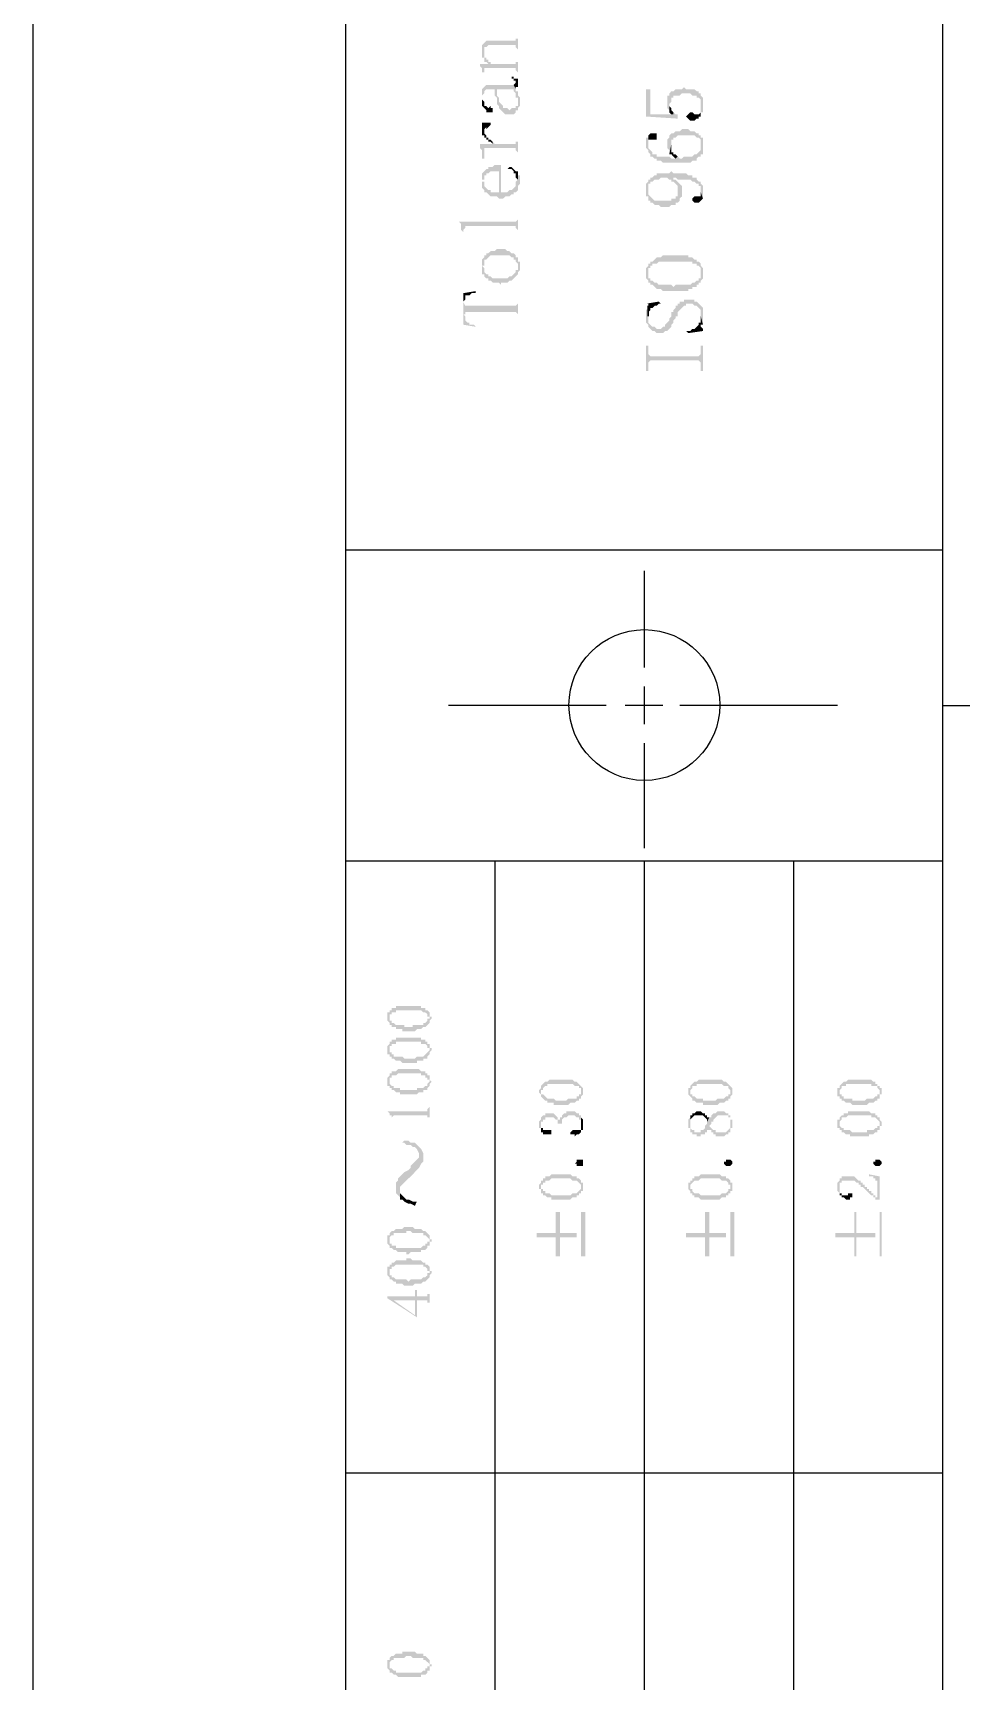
# Model space of a CAD drawing. Header units: millimetres. Extents: x 7018 to 13530, y 4187 to 5692.
# Drawn here: x 8411.44 to 8431.36, y 5052.88 to 5088.25 of the extents above; entities that cross this region are included whole.
import ezdxf

# ---------------------------------------------------------------- set-up
doc = ezdxf.new("R2010")
doc.units = ezdxf.units.MM

msp = doc.modelspace()

# ---------------------------------------------------------------- hatches: boundary and pattern name
at = {"transparency": 33554559}
for points in [[(8421.124, 5088.037), (8421.124, 5087.856), (8421.124, 5087.946), (8421.169, 5087.946), (8421.214, 5087.991), (8421.801, 5087.991), (8421.801, 5087.946), (8421.846, 5087.901), (8421.846, 5088.172), (8421.846, 5088.127), (8421.801, 5088.127), (8421.801, 5088.082), (8421.169, 5088.082), (8421.124, 5088.037)], [(8421.079, 5087.856), (8421.079, 5087.766), (8421.079, 5087.721), (8421.124, 5087.721), (8421.124, 5087.63), (8421.169, 5087.63), (8421.214, 5087.585), (8421.214, 5087.676), (8421.169, 5087.676), (8421.169, 5087.721), (8421.124, 5087.721), (8421.124, 5088.037), (8421.079, 5087.991), (8421.079, 5087.946), (8421.079, 5087.901)], [(8421.034, 5087.585), (8421.034, 5087.54), (8421.079, 5087.495), (8421.079, 5087.405), (8421.124, 5087.405), (8421.124, 5087.495), (8421.801, 5087.495), (8421.801, 5087.45), (8421.846, 5087.405), (8421.846, 5087.676), (8421.846, 5087.63), (8421.801, 5087.63), (8421.801, 5087.585), (8421.26, 5087.585), (8421.26, 5087.63), (8421.214, 5087.63), (8421.214, 5087.585)], [(8421.079, 5086.863), (8421.079, 5086.818), (8421.079, 5086.683), (8421.079, 5086.908), (8421.124, 5086.953), (8421.124, 5086.999), (8421.124, 5086.999), (8421.169, 5087.044), (8421.35, 5087.044), (8421.35, 5086.908), (8421.395, 5086.863), (8421.395, 5086.818), (8421.395, 5087.044), (8421.756, 5087.044), (8421.756, 5086.999), (8421.801, 5086.953), (8421.801, 5086.863), (8421.846, 5086.863), (8421.846, 5086.773), (8421.846, 5086.999), (8421.801, 5086.999), (8421.801, 5087.044), (8421.756, 5087.134), (8421.169, 5087.134), (8421.124, 5087.089), (8421.124, 5087.089), (8421.079, 5087.044), (8421.079, 5086.999), (8421.079, 5086.908)], [(8421.711, 5087.314), (8421.711, 5087.269), (8421.756, 5087.269), (8421.756, 5087.224), (8421.801, 5087.224), (8421.801, 5087.089), (8421.846, 5087.089), (8421.846, 5087.224), (8421.846, 5087.269), (8421.756, 5087.269), (8421.756, 5087.314)], [(8421.756, 5087.134), (8421.801, 5087.044), (8421.801, 5087.179), (8421.801, 5087.179)], [(8421.079, 5086.683), (8421.124, 5086.637), (8421.124, 5086.637), (8421.169, 5086.592), (8421.169, 5086.547), (8421.305, 5086.547), (8421.305, 5086.637), (8421.26, 5086.637), (8421.26, 5086.683), (8421.214, 5086.637), (8421.214, 5086.637), (8421.169, 5086.683), (8421.124, 5086.683), (8421.124, 5086.728), (8421.124, 5086.773), (8421.079, 5086.818), (8421.079, 5086.863)], [(8421.395, 5086.818), (8421.395, 5086.728), (8421.44, 5086.683), (8421.44, 5086.637), (8421.44, 5086.637), (8421.485, 5086.592), (8421.485, 5086.592), (8421.53, 5086.547), (8421.53, 5086.547), (8421.576, 5086.502), (8421.756, 5086.502), (8421.801, 5086.547), (8421.801, 5086.592), (8421.846, 5086.592), (8421.846, 5086.637), (8421.846, 5086.637), (8421.891, 5086.683), (8421.891, 5086.773), (8421.891, 5086.863), (8421.846, 5086.908), (8421.846, 5086.953), (8421.846, 5086.683), (8421.801, 5086.683), (8421.801, 5086.637), (8421.711, 5086.637), (8421.666, 5086.592), (8421.621, 5086.637), (8421.53, 5086.637), (8421.53, 5086.683), (8421.485, 5086.728), (8421.485, 5086.728), (8421.44, 5086.773), (8421.44, 5086.818), (8421.44, 5086.863), (8421.395, 5086.908), (8421.395, 5087.044)], [(8424.599, 5087.044), (8424.599, 5086.457), (8425.276, 5086.412), (8425.276, 5086.502), (8425.231, 5086.502), (8425.186, 5086.547), (8425.186, 5086.502), (8424.69, 5086.502), (8424.69, 5087.044)], [(8425.051, 5086.773), (8425.051, 5086.637), (8425.051, 5086.637), (8425.096, 5086.592), (8425.096, 5086.547), (8425.096, 5086.728), (8425.096, 5086.728), (8425.141, 5086.773), (8425.141, 5086.863), (8425.186, 5086.863), (8425.186, 5086.908), (8425.321, 5086.908), (8425.367, 5086.953), (8425.547, 5086.953), (8425.592, 5086.908), (8425.683, 5086.908), (8425.683, 5086.863), (8425.728, 5086.863), (8425.773, 5086.818), (8425.773, 5086.547), (8425.818, 5086.547), (8425.818, 5086.683), (8425.818, 5086.863), (8425.818, 5086.863), (8425.773, 5086.908), (8425.773, 5086.953), (8425.728, 5086.953), (8425.728, 5086.999), (8425.683, 5086.999), (8425.637, 5087.044), (8425.457, 5087.044), (8425.412, 5087.089), (8425.412, 5087.089), (8425.367, 5087.044), (8425.231, 5087.044), (8425.186, 5086.999), (8425.141, 5086.999), (8425.096, 5086.953), (8425.096, 5086.908), (8425.051, 5086.908), (8425.051, 5086.818), (8425.051, 5086.818)], [(8425.096, 5086.547), (8425.096, 5086.547), (8425.141, 5086.502), (8425.186, 5086.502), (8425.186, 5086.547), (8425.186, 5086.547), (8425.141, 5086.592), (8425.141, 5086.637), (8425.141, 5086.637), (8425.096, 5086.683), (8425.096, 5086.728)], [(8425.457, 5086.457), (8425.457, 5086.457), (8425.502, 5086.412), (8425.502, 5086.412), (8425.547, 5086.367), (8425.637, 5086.367), (8425.683, 5086.412), (8425.728, 5086.412), (8425.728, 5086.457), (8425.773, 5086.457), (8425.773, 5086.683), (8425.773, 5086.547), (8425.773, 5086.547), (8425.728, 5086.502), (8425.637, 5086.502), (8425.592, 5086.547), (8425.547, 5086.547), (8425.502, 5086.502), (8425.502, 5086.502)], [(8421.034, 5085.87), (8421.034, 5085.78), (8421.079, 5085.735), (8421.079, 5085.645), (8421.079, 5085.554), (8421.124, 5085.554), (8421.124, 5085.78), (8421.801, 5085.78), (8421.801, 5085.735), (8421.846, 5085.69), (8421.846, 5085.554), (8421.846, 5086.096), (8421.846, 5085.915), (8421.801, 5085.915), (8421.801, 5085.87), (8421.35, 5085.87), (8421.305, 5085.915), (8421.305, 5085.87)], [(8421.079, 5086.186), (8421.079, 5086.051), (8421.124, 5086.051), (8421.124, 5086.186), (8421.124, 5086.186), (8421.169, 5086.231), (8421.169, 5086.186), (8421.214, 5086.231), (8421.214, 5086.231), (8421.26, 5086.276), (8421.26, 5086.322), (8421.079, 5086.322), (8421.079, 5086.231)], [(8421.124, 5086.051), (8421.124, 5086.006), (8421.169, 5086.006), (8421.169, 5085.96), (8421.214, 5085.96), (8421.214, 5085.915), (8421.26, 5085.915), (8421.305, 5085.87), (8421.305, 5085.915), (8421.305, 5085.915), (8421.26, 5085.96), (8421.214, 5085.96), (8421.214, 5086.006), (8421.169, 5086.006), (8421.169, 5086.051), (8421.169, 5086.051), (8421.124, 5086.096), (8421.124, 5086.141), (8421.124, 5086.141)], [(8424.645, 5086.006), (8424.645, 5085.87), (8424.645, 5085.96), (8424.825, 5085.96), (8424.825, 5086.051), (8424.825, 5086.096), (8424.69, 5086.096), (8424.645, 5086.051)], [(8425.051, 5085.87), (8425.051, 5085.78), (8425.051, 5085.78), (8425.096, 5085.735), (8425.096, 5085.69), (8425.096, 5085.645), (8425.141, 5085.87), (8425.141, 5085.96), (8425.186, 5085.96), (8425.186, 5086.006), (8425.231, 5086.006), (8425.276, 5086.051), (8425.637, 5086.051), (8425.683, 5086.006), (8425.728, 5086.006), (8425.773, 5085.96), (8425.773, 5085.825), (8425.818, 5085.645), (8425.818, 5085.735), (8425.818, 5085.87), (8425.818, 5086.006), (8425.773, 5086.006), (8425.773, 5086.051), (8425.728, 5086.051), (8425.728, 5086.096), (8425.683, 5086.096), (8425.637, 5086.141), (8425.547, 5086.141), (8425.502, 5086.186), (8425.367, 5086.186), (8425.321, 5086.141), (8425.231, 5086.141), (8425.186, 5086.096), (8425.141, 5086.096), (8425.096, 5086.051), (8425.096, 5086.006), (8425.096, 5086.006), (8425.051, 5085.96)], [(8424.599, 5085.87), (8424.599, 5085.78), (8424.599, 5085.78), (8424.645, 5085.735), (8424.645, 5085.69), (8424.645, 5085.69), (8424.69, 5085.645), (8424.69, 5085.599), (8424.735, 5085.599), (8424.78, 5085.554), (8424.825, 5085.554), (8424.825, 5085.509), (8424.915, 5085.509), (8424.96, 5085.464), (8425.547, 5085.464), (8425.592, 5085.509), (8425.683, 5085.509), (8425.683, 5085.554), (8425.683, 5085.554), (8425.728, 5085.599), (8425.773, 5085.599), (8425.773, 5085.645), (8425.818, 5085.645), (8425.773, 5085.825), (8425.773, 5085.735), (8425.773, 5085.735), (8425.728, 5085.69), (8425.728, 5085.69), (8425.683, 5085.645), (8425.637, 5085.645), (8425.592, 5085.599), (8425.412, 5085.599), (8425.367, 5085.554), (8425.321, 5085.554), (8425.276, 5085.599), (8425.276, 5085.599), (8425.231, 5085.554), (8425.141, 5085.554), (8425.096, 5085.599), (8424.825, 5085.599), (8424.825, 5085.645), (8424.735, 5085.645), (8424.735, 5085.69), (8424.69, 5085.735), (8424.69, 5085.735), (8424.645, 5085.78), (8424.645, 5085.825), (8424.645, 5086.006), (8424.599, 5086.006), (8424.599, 5085.915)], [(8425.096, 5085.645), (8425.141, 5085.645), (8425.186, 5085.599), (8425.186, 5085.599), (8425.231, 5085.554), (8425.276, 5085.599), (8425.231, 5085.645), (8425.186, 5085.645), (8425.186, 5085.69), (8425.141, 5085.69), (8425.141, 5085.735), (8425.141, 5085.87)], [(8421.079, 5085.193), (8421.079, 5085.058), (8421.079, 5085.103), (8421.124, 5085.103), (8421.124, 5085.193), (8421.169, 5085.193), (8421.169, 5085.238), (8421.214, 5085.238), (8421.26, 5085.284), (8421.44, 5085.284), (8421.44, 5084.697), (8421.53, 5084.697), (8421.576, 5084.742), (8421.666, 5084.742), (8421.711, 5084.787), (8421.756, 5084.787), (8421.756, 5084.832), (8421.801, 5084.832), (8421.846, 5084.877), (8421.846, 5084.922), (8421.846, 5084.968), (8421.891, 5085.013), (8421.891, 5085.103), (8421.891, 5085.193), (8421.846, 5085.193), (8421.846, 5085.284), (8421.846, 5085.103), (8421.846, 5085.103), (8421.801, 5085.058), (8421.801, 5084.968), (8421.801, 5084.968), (8421.756, 5084.922), (8421.756, 5084.922), (8421.711, 5084.877), (8421.666, 5084.877), (8421.621, 5084.832), (8421.485, 5084.832), (8421.485, 5085.419), (8421.35, 5085.419), (8421.305, 5085.374), (8421.214, 5085.374), (8421.214, 5085.329), (8421.169, 5085.329), (8421.124, 5085.284), (8421.124, 5085.284), (8421.079, 5085.238)], [(8421.621, 5085.329), (8421.711, 5085.329), (8421.756, 5085.284), (8421.756, 5085.238), (8421.801, 5085.238), (8421.801, 5085.193), (8421.801, 5085.148), (8421.846, 5085.103), (8421.846, 5085.284), (8421.801, 5085.284), (8421.756, 5085.329), (8421.756, 5085.329), (8421.711, 5085.374), (8421.666, 5085.374)], [(8421.079, 5085.058), (8421.079, 5084.922), (8421.079, 5084.922), (8421.124, 5084.877), (8421.124, 5084.832), (8421.169, 5084.832), (8421.214, 5084.787), (8421.214, 5084.787), (8421.26, 5084.742), (8421.395, 5084.742), (8421.44, 5084.697), (8421.44, 5084.832), (8421.26, 5084.832), (8421.26, 5084.877), (8421.214, 5084.877), (8421.169, 5084.922), (8421.169, 5084.922), (8421.124, 5084.968), (8421.124, 5085.058), (8421.079, 5085.058), (8421.079, 5085.193), (8421.079, 5085.103)], [(8424.599, 5084.877), (8424.599, 5084.742), (8424.645, 5084.742), (8424.645, 5084.652), (8424.69, 5084.652), (8424.69, 5084.607), (8424.735, 5084.607), (8424.78, 5084.561), (8424.87, 5084.561), (8424.915, 5084.516), (8425.096, 5084.516), (8425.141, 5084.561), (8425.231, 5084.561), (8425.231, 5084.607), (8425.276, 5084.607), (8425.321, 5084.652), (8425.276, 5084.877), (8425.276, 5084.832), (8425.276, 5084.742), (8425.231, 5084.742), (8425.231, 5084.697), (8425.141, 5084.697), (8425.141, 5084.652), (8424.78, 5084.652), (8424.735, 5084.697), (8424.735, 5084.697), (8424.69, 5084.742), (8424.69, 5084.742), (8424.645, 5084.787), (8424.645, 5085.058), (8424.599, 5085.013), (8424.599, 5084.922)], [(8424.645, 5085.058), (8424.645, 5084.877), (8424.645, 5084.922), (8424.645, 5085.013), (8424.69, 5085.013), (8424.69, 5085.058), (8424.735, 5085.058), (8424.78, 5085.103), (8424.87, 5085.103), (8424.915, 5085.148), (8425.051, 5085.148), (8425.096, 5085.103), (8425.141, 5085.103), (8425.141, 5085.058), (8425.186, 5085.148), (8425.231, 5085.148), (8425.276, 5085.103), (8425.547, 5085.103), (8425.592, 5085.058), (8425.637, 5085.058), (8425.683, 5085.013), (8425.728, 5085.013), (8425.728, 5084.968), (8425.773, 5084.968), (8425.773, 5084.832), (8425.773, 5084.832), (8425.818, 5084.697), (8425.818, 5084.832), (8425.818, 5084.922), (8425.818, 5084.968), (8425.773, 5085.013), (8425.773, 5085.058), (8425.728, 5085.058), (8425.683, 5085.103), (8425.683, 5085.148), (8425.592, 5085.148), (8425.592, 5085.193), (8425.502, 5085.193), (8425.457, 5085.238), (8425.186, 5085.238), (8425.141, 5085.284), (8425.096, 5085.238), (8424.825, 5085.238), (8424.825, 5085.193), (8424.78, 5085.193), (8424.735, 5085.148), (8424.69, 5085.148), (8424.69, 5085.103), (8424.645, 5085.103)], [(8425.141, 5085.058), (8425.186, 5085.058), (8425.231, 5085.013), (8425.276, 5084.968), (8425.276, 5084.877), (8425.276, 5084.877), (8425.321, 5084.652), (8425.321, 5084.697), (8425.321, 5084.697), (8425.367, 5084.742), (8425.367, 5084.787), (8425.367, 5084.877), (8425.367, 5084.968), (8425.321, 5085.013), (8425.321, 5085.013), (8425.276, 5085.058), (8425.276, 5085.058), (8425.231, 5085.103), (8425.186, 5085.103), (8425.186, 5085.148)], [(8425.592, 5084.652), (8425.592, 5084.652), (8425.637, 5084.607), (8425.728, 5084.607), (8425.773, 5084.652), (8425.773, 5084.652), (8425.818, 5084.697), (8425.773, 5084.832), (8425.773, 5084.742), (8425.637, 5084.742), (8425.592, 5084.697)], [(8420.583, 5084.2), (8420.583, 5084.2), (8420.628, 5084.155), (8420.628, 5084.065), (8420.628, 5084.02), (8420.673, 5083.975), (8420.673, 5083.884), (8420.673, 5084.02), (8420.718, 5084.065), (8420.718, 5084.11), (8421.801, 5084.11), (8421.801, 5084.065), (8421.801, 5084.065), (8421.846, 5084.02), (8421.846, 5083.884), (8421.846, 5084.426), (8421.846, 5084.245), (8421.846, 5084.245), (8421.801, 5084.2), (8421.756, 5084.2)], [(8421.079, 5083.388), (8421.079, 5083.253), (8421.124, 5083.253), (8421.124, 5083.388), (8421.169, 5083.388), (8421.214, 5083.433), (8421.214, 5083.433), (8421.26, 5083.478), (8421.666, 5083.478), (8421.711, 5083.433), (8421.756, 5083.433), (8421.756, 5083.388), (8421.801, 5083.388), (8421.801, 5083.343), (8421.846, 5083.298), (8421.846, 5083.253), (8421.846, 5083.072), (8421.846, 5083.117), (8421.846, 5083.117), (8421.891, 5083.162), (8421.891, 5083.253), (8421.891, 5083.343), (8421.846, 5083.343), (8421.846, 5083.433), (8421.801, 5083.433), (8421.801, 5083.478), (8421.756, 5083.523), (8421.711, 5083.523), (8421.666, 5083.568), (8421.621, 5083.568), (8421.576, 5083.614), (8421.395, 5083.614), (8421.35, 5083.568), (8421.26, 5083.568), (8421.214, 5083.523), (8421.169, 5083.523), (8421.169, 5083.478), (8421.124, 5083.478), (8421.124, 5083.433)], [(8421.079, 5083.253), (8421.079, 5083.162), (8421.079, 5083.072), (8421.124, 5083.072), (8421.124, 5083.027), (8421.169, 5082.982), (8421.214, 5082.982), (8421.214, 5082.937), (8421.26, 5082.937), (8421.305, 5082.892), (8421.44, 5082.892), (8421.485, 5082.846), (8421.485, 5082.892), (8421.621, 5082.892), (8421.666, 5082.937), (8421.711, 5082.937), (8421.756, 5082.982), (8421.756, 5082.982), (8421.801, 5083.027), (8421.801, 5083.027), (8421.846, 5083.072), (8421.846, 5083.253), (8421.846, 5083.162), (8421.801, 5083.162), (8421.801, 5083.117), (8421.756, 5083.072), (8421.756, 5083.072), (8421.711, 5083.027), (8421.666, 5083.027), (8421.621, 5082.982), (8421.305, 5082.982), (8421.26, 5083.027), (8421.214, 5083.027), (8421.214, 5083.072), (8421.169, 5083.072), (8421.124, 5083.117), (8421.124, 5083.162), (8421.124, 5083.207), (8421.079, 5083.253), (8421.079, 5083.388), (8421.079, 5083.298), (8421.079, 5083.298)], [(8424.599, 5083.072), (8424.599, 5082.982), (8424.599, 5082.982), (8424.645, 5082.937), (8424.645, 5082.892), (8424.69, 5082.892), (8424.69, 5082.846), (8424.735, 5082.846), (8424.78, 5082.801), (8424.78, 5082.801), (8424.825, 5082.756), (8424.915, 5082.756), (8424.96, 5082.711), (8425.502, 5082.711), (8425.502, 5082.756), (8425.592, 5082.756), (8425.592, 5082.801), (8425.683, 5082.801), (8425.683, 5082.846), (8425.728, 5082.846), (8425.728, 5082.892), (8425.773, 5082.892), (8425.773, 5082.937), (8425.818, 5082.982), (8425.818, 5083.072), (8425.818, 5083.207), (8425.818, 5083.207), (8425.773, 5083.253), (8425.773, 5083.072), (8425.773, 5082.982), (8425.728, 5082.982), (8425.728, 5082.937), (8425.683, 5082.937), (8425.637, 5082.892), (8425.592, 5082.892), (8425.547, 5082.846), (8425.231, 5082.846), (8425.186, 5082.801), (8425.186, 5082.801), (8425.141, 5082.846), (8424.87, 5082.846), (8424.825, 5082.892), (8424.78, 5082.892), (8424.735, 5082.937), (8424.69, 5082.937), (8424.69, 5082.982), (8424.645, 5082.982), (8424.645, 5083.072), (8424.645, 5083.253), (8424.599, 5083.207), (8424.599, 5083.117)], [(8424.645, 5083.253), (8424.645, 5083.072), (8424.645, 5083.117), (8424.645, 5083.207), (8424.69, 5083.207), (8424.69, 5083.253), (8424.735, 5083.253), (8424.735, 5083.298), (8424.825, 5083.298), (8424.87, 5083.343), (8425.592, 5083.343), (8425.592, 5083.298), (8425.683, 5083.298), (8425.683, 5083.253), (8425.728, 5083.253), (8425.773, 5083.207), (8425.773, 5083.072), (8425.773, 5083.298), (8425.773, 5083.298), (8425.728, 5083.343), (8425.683, 5083.343), (8425.683, 5083.388), (8425.637, 5083.388), (8425.592, 5083.433), (8425.502, 5083.433), (8425.502, 5083.478), (8424.96, 5083.478), (8424.915, 5083.433), (8424.825, 5083.433), (8424.78, 5083.388), (8424.78, 5083.388), (8424.735, 5083.343), (8424.69, 5083.343), (8424.69, 5083.298), (8424.645, 5083.298)], [(8420.673, 5082.666), (8420.673, 5082.485), (8420.673, 5082.485), (8420.718, 5082.53), (8420.718, 5082.621), (8420.808, 5082.621), (8420.853, 5082.666), (8420.944, 5082.666), (8420.944, 5082.711)], [(8420.673, 5082.666), (8420.673, 5081.989), (8420.944, 5081.944), (8420.944, 5081.944), (8420.899, 5081.989), (8420.808, 5081.989), (8420.808, 5082.034), (8420.763, 5082.034), (8420.718, 5082.079), (8420.718, 5082.169), (8420.673, 5082.215), (8420.673, 5082.485)], [(8424.599, 5082.169), (8424.599, 5082.034), (8424.599, 5082.034), (8424.645, 5081.989), (8424.645, 5081.944), (8424.645, 5081.944), (8424.69, 5081.899), (8424.69, 5081.899), (8424.735, 5081.853), (8424.78, 5081.853), (8424.825, 5081.808), (8424.96, 5081.808), (8425.006, 5081.853), (8425.051, 5081.853), (8425.096, 5081.899), (8425.096, 5081.899), (8425.141, 5081.944), (8425.141, 5081.989), (8425.186, 5082.034), (8425.186, 5082.079), (8425.231, 5082.124), (8425.231, 5082.169), (8425.276, 5082.169), (8425.276, 5082.26), (8425.321, 5082.305), (8425.321, 5082.305), (8425.367, 5082.35), (8425.367, 5082.35), (8425.412, 5082.395), (8425.457, 5082.395), (8425.457, 5082.44), (8425.592, 5082.44), (8425.637, 5082.395), (8425.683, 5082.395), (8425.728, 5082.35), (8425.728, 5082.35), (8425.773, 5082.305), (8425.773, 5082.169), (8425.818, 5081.989), (8425.818, 5082.124), (8425.818, 5082.169), (8425.818, 5082.35), (8425.818, 5082.35), (8425.773, 5082.395), (8425.773, 5082.395), (8425.728, 5082.44), (8425.728, 5082.44), (8425.683, 5082.485), (8425.637, 5082.485), (8425.637, 5082.53), (8425.412, 5082.53), (8425.412, 5082.485), (8425.321, 5082.485), (8425.321, 5082.44), (8425.276, 5082.44), (8425.276, 5082.395), (8425.231, 5082.395), (8425.231, 5082.35), (8425.186, 5082.305), (8425.186, 5082.26), (8425.141, 5082.26), (8425.141, 5082.169), (8425.096, 5082.124), (8425.096, 5082.079), (8425.051, 5082.034), (8425.051, 5082.034), (8425.006, 5081.989), (8425.006, 5081.944), (8424.96, 5081.944), (8424.915, 5081.899), (8424.825, 5081.899), (8424.78, 5081.944), (8424.735, 5081.944), (8424.69, 5081.989), (8424.69, 5081.989), (8424.645, 5082.034), (8424.645, 5082.35), (8424.599, 5082.305), (8424.599, 5082.215), (8424.599, 5082.215)], [(8420.673, 5082.485), (8420.673, 5082.215), (8420.718, 5082.215), (8420.718, 5082.26), (8421.801, 5082.26), (8421.846, 5082.215), (8421.846, 5082.124), (8421.846, 5082.485), (8421.846, 5082.44), (8421.846, 5082.44), (8421.801, 5082.395), (8420.718, 5082.395)], [(8424.599, 5082.44), (8424.645, 5082.44), (8424.645, 5082.395), (8424.645, 5082.215), (8424.645, 5082.26), (8424.69, 5082.305), (8424.69, 5082.35), (8424.735, 5082.35), (8424.78, 5082.395), (8424.825, 5082.395), (8424.87, 5082.44), (8424.915, 5082.44), (8424.87, 5082.485)], [(8425.773, 5082.124), (8425.773, 5081.944), (8425.773, 5081.989), (8425.818, 5081.989), (8425.773, 5082.169)], [(8425.457, 5081.853), (8425.502, 5081.808), (8425.818, 5081.853), (8425.818, 5081.899), (8425.818, 5081.899), (8425.773, 5081.944), (8425.773, 5082.124), (8425.773, 5082.034), (8425.728, 5082.034), (8425.728, 5081.989), (8425.728, 5081.989), (8425.683, 5081.944), (8425.683, 5081.944), (8425.637, 5081.899), (8425.592, 5081.899), (8425.547, 5081.853), (8425.502, 5081.853)], [(8424.599, 5081.538), (8424.599, 5080.996), (8424.645, 5080.996), (8424.645, 5081.176), (8424.645, 5081.176), (8424.69, 5081.222), (8425.728, 5081.222), (8425.773, 5081.176), (8425.773, 5080.996), (8425.818, 5080.996), (8425.818, 5081.538), (8425.773, 5081.538), (8425.773, 5081.357), (8425.773, 5081.357), (8425.728, 5081.312), (8424.69, 5081.312), (8424.645, 5081.357), (8424.645, 5081.538)], [(8419.048, 5067.095), (8419.048, 5067.05), (8419.048, 5067.05), (8419.093, 5067.005), (8419.093, 5067.14), (8419.093, 5067.186), (8419.138, 5067.186), (8419.138, 5067.231), (8419.229, 5067.231), (8419.229, 5067.276), (8419.77, 5067.276), (8419.815, 5067.231), (8419.86, 5067.231), (8419.906, 5067.186), (8419.906, 5067.14), (8419.951, 5067.14), (8419.951, 5067.095), (8419.951, 5067.231), (8419.906, 5067.276), (8419.86, 5067.276), (8419.86, 5067.321), (8419.77, 5067.321), (8419.77, 5067.366), (8419.229, 5067.366), (8419.229, 5067.321), (8419.138, 5067.321), (8419.138, 5067.276), (8419.093, 5067.276), (8419.093, 5067.231), (8419.048, 5067.231), (8419.048, 5067.186), (8419.048, 5067.14)], [(8419.093, 5067.005), (8419.093, 5066.96), (8419.138, 5066.96), (8419.138, 5066.915), (8419.229, 5066.915), (8419.229, 5066.87), (8419.364, 5066.87), (8419.364, 5066.824), (8419.635, 5066.824), (8419.68, 5066.87), (8419.77, 5066.87), (8419.815, 5066.915), (8419.86, 5066.915), (8419.906, 5066.96), (8419.906, 5066.96), (8419.951, 5067.005), (8419.951, 5067.05), (8419.951, 5067.05), (8419.996, 5067.095), (8419.996, 5067.14), (8419.951, 5067.14), (8419.951, 5067.186), (8419.951, 5067.231), (8419.951, 5067.095), (8419.906, 5067.095), (8419.906, 5067.05), (8419.906, 5067.05), (8419.86, 5067.005), (8419.815, 5067.005), (8419.815, 5066.96), (8419.59, 5066.96), (8419.59, 5066.915), (8419.409, 5066.915), (8419.409, 5066.96), (8419.229, 5066.96), (8419.184, 5067.005), (8419.138, 5067.005), (8419.138, 5067.05), (8419.093, 5067.05), (8419.093, 5067.095), (8419.093, 5067.095)], [(8419.048, 5066.418), (8419.048, 5066.328), (8419.093, 5066.328), (8419.093, 5066.418), (8419.093, 5066.463), (8419.093, 5066.509), (8419.138, 5066.509), (8419.138, 5066.554), (8419.229, 5066.554), (8419.229, 5066.599), (8419.77, 5066.599), (8419.77, 5066.554), (8419.86, 5066.554), (8419.906, 5066.509), (8419.906, 5066.463), (8419.951, 5066.463), (8419.951, 5066.418), (8419.951, 5066.554), (8419.906, 5066.554), (8419.906, 5066.599), (8419.86, 5066.599), (8419.86, 5066.644), (8419.77, 5066.644), (8419.77, 5066.689), (8419.229, 5066.689), (8419.229, 5066.644), (8419.138, 5066.644), (8419.138, 5066.599), (8419.093, 5066.599), (8419.093, 5066.554), (8419.093, 5066.554), (8419.048, 5066.509), (8419.048, 5066.463), (8419.048, 5066.463)], [(8419.093, 5066.328), (8419.093, 5066.283), (8419.138, 5066.283), (8419.138, 5066.238), (8419.184, 5066.238), (8419.229, 5066.193), (8419.319, 5066.193), (8419.364, 5066.147), (8419.68, 5066.147), (8419.68, 5066.193), (8419.815, 5066.193), (8419.815, 5066.238), (8419.906, 5066.238), (8419.906, 5066.283), (8419.906, 5066.283), (8419.951, 5066.328), (8419.951, 5066.373), (8419.951, 5066.373), (8419.996, 5066.418), (8419.996, 5066.463), (8419.951, 5066.463), (8419.951, 5066.509), (8419.951, 5066.554), (8419.951, 5066.418), (8419.951, 5066.418), (8419.906, 5066.373), (8419.906, 5066.373), (8419.86, 5066.328), (8419.86, 5066.328), (8419.815, 5066.283), (8419.68, 5066.283), (8419.635, 5066.238), (8419.409, 5066.238), (8419.364, 5066.283), (8419.184, 5066.283), (8419.184, 5066.328), (8419.138, 5066.328), (8419.138, 5066.373), (8419.093, 5066.373), (8419.093, 5066.418), (8419.093, 5066.418)], [(8419.048, 5065.741), (8419.048, 5065.696), (8419.048, 5065.651), (8419.093, 5065.651), (8419.093, 5065.606), (8419.093, 5065.741), (8419.093, 5065.786), (8419.093, 5065.832), (8419.138, 5065.832), (8419.138, 5065.877), (8419.229, 5065.877), (8419.274, 5065.922), (8419.77, 5065.922), (8419.77, 5065.877), (8419.86, 5065.877), (8419.86, 5065.832), (8419.906, 5065.832), (8419.906, 5065.786), (8419.951, 5065.786), (8419.951, 5065.741), (8419.951, 5065.877), (8419.906, 5065.877), (8419.906, 5065.922), (8419.86, 5065.922), (8419.86, 5065.967), (8419.77, 5065.967), (8419.725, 5066.012), (8419.274, 5066.012), (8419.229, 5065.967), (8419.138, 5065.967), (8419.138, 5065.922), (8419.093, 5065.922), (8419.093, 5065.877), (8419.093, 5065.877), (8419.048, 5065.832), (8419.048, 5065.786), (8419.048, 5065.786)], [(8419.093, 5065.606), (8419.138, 5065.606), (8419.138, 5065.561), (8419.184, 5065.561), (8419.229, 5065.516), (8419.319, 5065.516), (8419.319, 5065.47), (8419.68, 5065.47), (8419.725, 5065.516), (8419.815, 5065.516), (8419.815, 5065.561), (8419.906, 5065.561), (8419.906, 5065.606), (8419.906, 5065.606), (8419.951, 5065.651), (8419.951, 5065.696), (8419.951, 5065.696), (8419.996, 5065.741), (8419.996, 5065.741), (8419.951, 5065.786), (8419.951, 5065.832), (8419.951, 5065.877), (8419.951, 5065.741), (8419.951, 5065.741), (8419.906, 5065.696), (8419.906, 5065.651), (8419.86, 5065.651), (8419.815, 5065.606), (8419.68, 5065.606), (8419.68, 5065.561), (8419.319, 5065.561), (8419.319, 5065.606), (8419.184, 5065.606), (8419.184, 5065.651), (8419.138, 5065.651), (8419.093, 5065.696), (8419.093, 5065.741), (8419.093, 5065.741)], [(8422.298, 5065.516), (8422.298, 5065.516), (8422.343, 5065.47), (8422.343, 5065.425), (8422.343, 5065.516), (8422.343, 5065.561), (8422.388, 5065.561), (8422.388, 5065.606), (8422.388, 5065.606), (8422.433, 5065.651), (8422.478, 5065.651), (8422.478, 5065.696), (8423.02, 5065.696), (8423.065, 5065.651), (8423.155, 5065.651), (8423.155, 5065.606), (8423.2, 5065.606), (8423.2, 5065.561), (8423.2, 5065.516), (8423.2, 5065.651), (8423.2, 5065.651), (8423.155, 5065.696), (8423.155, 5065.696), (8423.11, 5065.741), (8423.065, 5065.741), (8423.02, 5065.786), (8422.523, 5065.786), (8422.478, 5065.741), (8422.433, 5065.741), (8422.388, 5065.696), (8422.388, 5065.696), (8422.343, 5065.651), (8422.343, 5065.606), (8422.343, 5065.606), (8422.298, 5065.561), (8422.298, 5065.561)], [(8422.343, 5065.425), (8422.388, 5065.38), (8422.388, 5065.38), (8422.433, 5065.335), (8422.478, 5065.335), (8422.478, 5065.29), (8422.614, 5065.29), (8422.614, 5065.245), (8422.929, 5065.245), (8422.975, 5065.29), (8423.065, 5065.29), (8423.11, 5065.335), (8423.155, 5065.335), (8423.155, 5065.38), (8423.2, 5065.38), (8423.2, 5065.425), (8423.2, 5065.425), (8423.245, 5065.47), (8423.245, 5065.516), (8423.245, 5065.561), (8423.245, 5065.606), (8423.245, 5065.606), (8423.2, 5065.651), (8423.2, 5065.516), (8423.2, 5065.47), (8423.155, 5065.47), (8423.155, 5065.425), (8423.11, 5065.425), (8423.11, 5065.38), (8422.929, 5065.38), (8422.884, 5065.335), (8422.659, 5065.335), (8422.614, 5065.38), (8422.478, 5065.38), (8422.433, 5065.425), (8422.433, 5065.425), (8422.388, 5065.47), (8422.343, 5065.47), (8422.343, 5065.516), (8422.343, 5065.516)], [(8425.502, 5065.516), (8425.502, 5065.47), (8425.547, 5065.425), (8425.547, 5065.516), (8425.547, 5065.561), (8425.547, 5065.561), (8425.592, 5065.606), (8425.592, 5065.651), (8425.683, 5065.651), (8425.683, 5065.696), (8426.224, 5065.696), (8426.269, 5065.651), (8426.36, 5065.651), (8426.36, 5065.606), (8426.36, 5065.606), (8426.405, 5065.561), (8426.405, 5065.516), (8426.405, 5065.651), (8426.405, 5065.651), (8426.36, 5065.696), (8426.36, 5065.696), (8426.314, 5065.741), (8426.269, 5065.741), (8426.224, 5065.786), (8425.728, 5065.786), (8425.683, 5065.741), (8425.637, 5065.741), (8425.592, 5065.696), (8425.592, 5065.696), (8425.547, 5065.651), (8425.547, 5065.606), (8425.502, 5065.606), (8425.502, 5065.561), (8425.502, 5065.561)], [(8425.547, 5065.425), (8425.592, 5065.38), (8425.592, 5065.335), (8425.637, 5065.335), (8425.683, 5065.29), (8425.818, 5065.29), (8425.818, 5065.245), (8426.134, 5065.245), (8426.179, 5065.29), (8426.269, 5065.29), (8426.314, 5065.335), (8426.36, 5065.335), (8426.36, 5065.38), (8426.405, 5065.38), (8426.405, 5065.425), (8426.405, 5065.425), (8426.45, 5065.47), (8426.45, 5065.516), (8426.45, 5065.561), (8426.45, 5065.606), (8426.45, 5065.606), (8426.405, 5065.651), (8426.405, 5065.516), (8426.405, 5065.47), (8426.36, 5065.47), (8426.36, 5065.425), (8426.314, 5065.425), (8426.269, 5065.38), (8426.134, 5065.38), (8426.089, 5065.335), (8425.818, 5065.335), (8425.818, 5065.38), (8425.683, 5065.38), (8425.637, 5065.425), (8425.592, 5065.425), (8425.592, 5065.47), (8425.547, 5065.47), (8425.547, 5065.516), (8425.547, 5065.516)], [(8428.706, 5065.516), (8428.706, 5065.425), (8428.752, 5065.425), (8428.752, 5065.516), (8428.752, 5065.561), (8428.752, 5065.561), (8428.797, 5065.606), (8428.797, 5065.651), (8428.887, 5065.651), (8428.887, 5065.696), (8429.429, 5065.696), (8429.429, 5065.651), (8429.564, 5065.651), (8429.564, 5065.606), (8429.564, 5065.606), (8429.609, 5065.561), (8429.609, 5065.516), (8429.609, 5065.651), (8429.564, 5065.651), (8429.564, 5065.696), (8429.519, 5065.696), (8429.519, 5065.741), (8429.474, 5065.741), (8429.429, 5065.786), (8428.932, 5065.786), (8428.887, 5065.741), (8428.842, 5065.741), (8428.797, 5065.696), (8428.797, 5065.696), (8428.752, 5065.651), (8428.752, 5065.606), (8428.706, 5065.606), (8428.706, 5065.561), (8428.706, 5065.561)], [(8428.752, 5065.425), (8428.752, 5065.38), (8428.797, 5065.38), (8428.797, 5065.335), (8428.842, 5065.335), (8428.887, 5065.29), (8428.977, 5065.29), (8429.022, 5065.245), (8429.338, 5065.245), (8429.383, 5065.29), (8429.474, 5065.29), (8429.519, 5065.335), (8429.564, 5065.335), (8429.564, 5065.38), (8429.609, 5065.38), (8429.609, 5065.425), (8429.609, 5065.47), (8429.654, 5065.47), (8429.654, 5065.516), (8429.654, 5065.561), (8429.654, 5065.606), (8429.609, 5065.606), (8429.609, 5065.651), (8429.609, 5065.516), (8429.609, 5065.47), (8429.564, 5065.47), (8429.564, 5065.425), (8429.519, 5065.425), (8429.474, 5065.38), (8429.338, 5065.38), (8429.293, 5065.335), (8429.022, 5065.335), (8429.022, 5065.38), (8428.842, 5065.38), (8428.842, 5065.425), (8428.797, 5065.425), (8428.797, 5065.47), (8428.752, 5065.47), (8428.752, 5065.516), (8428.752, 5065.516)], [(8419.048, 5065.109), (8419.048, 5065.109), (8419.093, 5065.064), (8419.093, 5065.019), (8419.138, 5065.019), (8419.138, 5064.974), (8419.138, 5064.884), (8419.138, 5064.974), (8419.184, 5065.019), (8419.906, 5065.019), (8419.906, 5064.974), (8419.951, 5064.974), (8419.951, 5064.884), (8419.951, 5065.29), (8419.951, 5065.2), (8419.951, 5065.2), (8419.906, 5065.155), (8419.906, 5065.109), (8419.86, 5065.109)], [(8422.298, 5064.839), (8422.298, 5064.748), (8422.343, 5064.748), (8422.343, 5064.703), (8422.343, 5064.839), (8422.343, 5064.884), (8422.388, 5064.884), (8422.388, 5064.929), (8422.433, 5064.929), (8422.433, 5064.974), (8422.614, 5064.974), (8422.659, 5064.929), (8422.704, 5064.929), (8422.704, 5064.884), (8422.704, 5064.839), (8422.749, 5064.839), (8422.749, 5064.748), (8422.749, 5064.839), (8422.794, 5064.839), (8422.794, 5064.884), (8422.794, 5064.929), (8422.794, 5064.929), (8422.839, 5064.974), (8422.884, 5064.974), (8422.929, 5065.019), (8423.065, 5065.019), (8423.11, 5064.974), (8423.155, 5064.974), (8423.155, 5064.929), (8423.2, 5064.929), (8423.2, 5064.884), (8423.2, 5064.794), (8423.2, 5064.974), (8423.2, 5065.019), (8423.155, 5065.019), (8423.155, 5065.064), (8423.11, 5065.064), (8423.065, 5065.109), (8422.884, 5065.109), (8422.884, 5065.064), (8422.839, 5065.064), (8422.794, 5065.019), (8422.794, 5064.974), (8422.749, 5064.974), (8422.749, 5064.884), (8422.749, 5064.929), (8422.704, 5064.929), (8422.704, 5064.974), (8422.704, 5064.974), (8422.659, 5065.019), (8422.659, 5065.019), (8422.614, 5065.064), (8422.433, 5065.064), (8422.433, 5065.019), (8422.388, 5065.019), (8422.343, 5064.974), (8422.343, 5064.929), (8422.343, 5064.929), (8422.298, 5064.884), (8422.298, 5064.884)], [(8422.975, 5064.658), (8422.975, 5064.613), (8423.065, 5064.613), (8423.065, 5064.568), (8423.065, 5064.568), (8423.11, 5064.613), (8423.155, 5064.613), (8423.2, 5064.658), (8423.2, 5064.703), (8423.245, 5064.703), (8423.245, 5064.748), (8423.245, 5064.839), (8423.245, 5064.884), (8423.245, 5064.929), (8423.245, 5064.929), (8423.2, 5064.974), (8423.2, 5064.794), (8423.2, 5064.703), (8423.02, 5064.703)], [(8425.502, 5064.839), (8425.502, 5064.748), (8425.547, 5064.748), (8425.547, 5064.703), (8425.547, 5064.658), (8425.592, 5064.658), (8425.592, 5064.613), (8425.683, 5064.613), (8425.683, 5064.568), (8425.773, 5064.568), (8425.773, 5064.613), (8425.863, 5064.613), (8425.863, 5064.658), (8425.908, 5064.658), (8425.908, 5064.703), (8425.953, 5064.703), (8425.953, 5064.748), (8425.953, 5064.703), (8425.953, 5064.794), (8425.953, 5064.794), (8425.998, 5064.839), (8425.998, 5064.884), (8426.044, 5064.884), (8426.044, 5064.929), (8426.044, 5064.929), (8426.089, 5064.974), (8426.089, 5064.974), (8426.134, 5065.019), (8426.36, 5065.019), (8426.36, 5064.974), (8426.405, 5064.974), (8426.405, 5064.884), (8426.405, 5064.703), (8426.405, 5064.748), (8426.45, 5064.748), (8426.45, 5064.794), (8426.45, 5064.884), (8426.45, 5064.929), (8426.405, 5064.929), (8426.405, 5064.974), (8426.405, 5065.019), (8426.36, 5065.019), (8426.36, 5065.064), (8426.314, 5065.064), (8426.269, 5065.109), (8426.134, 5065.109), (8426.089, 5065.064), (8426.044, 5065.064), (8425.998, 5065.019), (8425.998, 5064.974), (8425.953, 5064.974), (8425.953, 5064.929), (8425.953, 5064.974), (8425.908, 5064.884), (8425.908, 5064.839), (8425.908, 5064.839), (8425.863, 5064.794), (8425.863, 5064.748), (8425.863, 5064.748), (8425.818, 5064.703), (8425.773, 5064.703), (8425.773, 5064.658), (8425.637, 5064.658), (8425.637, 5064.703), (8425.592, 5064.703), (8425.547, 5064.748), (8425.547, 5064.794), (8425.547, 5064.974), (8425.547, 5064.974), (8425.502, 5064.929), (8425.502, 5064.884), (8425.502, 5064.884)], [(8425.547, 5064.974), (8425.547, 5064.839), (8425.547, 5064.884), (8425.547, 5064.929), (8425.547, 5064.929), (8425.592, 5064.974), (8425.592, 5064.974), (8425.637, 5065.019), (8425.818, 5065.019), (8425.863, 5064.974), (8425.863, 5064.974), (8425.908, 5064.929), (8425.908, 5064.884), (8425.953, 5064.974), (8425.908, 5064.974), (8425.908, 5065.019), (8425.863, 5065.019), (8425.863, 5065.064), (8425.818, 5065.064), (8425.773, 5065.109), (8425.683, 5065.109), (8425.637, 5065.064), (8425.592, 5065.064), (8425.592, 5065.019), (8425.547, 5065.019)], [(8425.953, 5064.703), (8425.998, 5064.703), (8425.998, 5064.658), (8426.044, 5064.658), (8426.044, 5064.613), (8426.089, 5064.613), (8426.089, 5064.568), (8426.269, 5064.568), (8426.314, 5064.613), (8426.36, 5064.613), (8426.36, 5064.658), (8426.405, 5064.658), (8426.405, 5064.703), (8426.405, 5064.839), (8426.405, 5064.748), (8426.405, 5064.748), (8426.36, 5064.703), (8426.36, 5064.703), (8426.314, 5064.658), (8426.089, 5064.658), (8426.089, 5064.703), (8426.044, 5064.703), (8425.998, 5064.748), (8425.998, 5064.748), (8425.953, 5064.794)], [(8428.706, 5064.839), (8428.706, 5064.794), (8428.706, 5064.748), (8428.752, 5064.748), (8428.752, 5064.703), (8428.752, 5064.839), (8428.752, 5064.884), (8428.752, 5064.884), (8428.797, 5064.929), (8428.797, 5064.974), (8428.887, 5064.974), (8428.932, 5065.019), (8429.429, 5065.019), (8429.429, 5064.974), (8429.519, 5064.974), (8429.564, 5064.929), (8429.564, 5064.929), (8429.609, 5064.884), (8429.609, 5064.839), (8429.609, 5064.974), (8429.564, 5064.974), (8429.564, 5065.019), (8429.519, 5065.019), (8429.519, 5065.064), (8429.429, 5065.064), (8429.383, 5065.109), (8428.932, 5065.109), (8428.932, 5065.064), (8428.842, 5065.064), (8428.842, 5065.019), (8428.797, 5065.019), (8428.752, 5064.974), (8428.752, 5064.929), (8428.706, 5064.929), (8428.706, 5064.884), (8428.706, 5064.884)], [(8428.752, 5064.703), (8428.797, 5064.703), (8428.797, 5064.658), (8428.842, 5064.658), (8428.887, 5064.613), (8428.977, 5064.613), (8428.977, 5064.568), (8429.383, 5064.568), (8429.383, 5064.613), (8429.474, 5064.613), (8429.519, 5064.658), (8429.564, 5064.658), (8429.564, 5064.703), (8429.609, 5064.703), (8429.609, 5064.748), (8429.609, 5064.794), (8429.654, 5064.794), (8429.654, 5064.839), (8429.654, 5064.884), (8429.654, 5064.884), (8429.609, 5064.929), (8429.609, 5064.974), (8429.609, 5064.839), (8429.609, 5064.794), (8429.564, 5064.794), (8429.564, 5064.748), (8429.519, 5064.748), (8429.474, 5064.703), (8429.338, 5064.703), (8429.338, 5064.658), (8429.022, 5064.658), (8428.977, 5064.703), (8428.842, 5064.703), (8428.842, 5064.748), (8428.797, 5064.748), (8428.752, 5064.794), (8428.752, 5064.839), (8428.752, 5064.839)], [(8419.364, 5064.432), (8419.409, 5064.432), (8419.454, 5064.387), (8419.545, 5064.387), (8419.59, 5064.342), (8419.635, 5064.342), (8419.68, 5064.297), (8419.725, 5064.207), (8419.725, 5063.891), (8419.725, 5063.891), (8419.77, 5063.981), (8419.815, 5064.026), (8419.815, 5064.207), (8419.77, 5064.297), (8419.725, 5064.342), (8419.725, 5064.342), (8419.68, 5064.387), (8419.635, 5064.432), (8419.545, 5064.432), (8419.499, 5064.478), (8419.409, 5064.478)], [(8422.343, 5064.703), (8422.343, 5064.658), (8422.388, 5064.658), (8422.388, 5064.613), (8422.568, 5064.613), (8422.568, 5064.658), (8422.568, 5064.703), (8422.388, 5064.703), (8422.388, 5064.748), (8422.343, 5064.748), (8422.343, 5064.794), (8422.343, 5064.794)], [(8419.229, 5063.44), (8419.229, 5063.349), (8419.274, 5063.304), (8419.319, 5063.259), (8419.319, 5063.44), (8419.319, 5063.485), (8419.364, 5063.53), (8419.409, 5063.575), (8419.454, 5063.62), (8419.499, 5063.665), (8419.545, 5063.71), (8419.59, 5063.755), (8419.635, 5063.801), (8419.635, 5063.801), (8419.68, 5063.846), (8419.725, 5063.891), (8419.725, 5064.162), (8419.725, 5064.117), (8419.68, 5064.071), (8419.635, 5064.026), (8419.59, 5063.981), (8419.545, 5063.936), (8419.545, 5063.891), (8419.499, 5063.846), (8419.409, 5063.801), (8419.409, 5063.801), (8419.364, 5063.755), (8419.319, 5063.71), (8419.274, 5063.665), (8419.274, 5063.62), (8419.229, 5063.575), (8419.229, 5063.53)], [(8423.245, 5063.981), (8423.245, 5063.936), (8423.11, 5063.936), (8423.11, 5063.981), (8423.065, 5063.981), (8423.11, 5064.026), (8423.11, 5064.071), (8423.245, 5064.071), (8423.245, 5064.026), (8423.245, 5063.981)], [(8426.45, 5063.981), (8426.45, 5063.981), (8426.405, 5063.936), (8426.314, 5063.936), (8426.269, 5063.981), (8426.269, 5064.026), (8426.314, 5064.026), (8426.314, 5064.071), (8426.405, 5064.071), (8426.45, 5064.026), (8426.45, 5063.981)], [(8429.654, 5063.981), (8429.654, 5063.981), (8429.609, 5063.936), (8429.519, 5063.936), (8429.474, 5063.981), (8429.474, 5064.026), (8429.519, 5064.026), (8429.519, 5064.071), (8429.609, 5064.071), (8429.654, 5064.026), (8429.654, 5063.981)], [(8419.319, 5063.259), (8419.319, 5063.214), (8419.364, 5063.214), (8419.409, 5063.169), (8419.499, 5063.124), (8419.545, 5063.124), (8419.635, 5063.078), (8419.68, 5063.169), (8419.59, 5063.169), (8419.499, 5063.214), (8419.454, 5063.214), (8419.409, 5063.259), (8419.409, 5063.259), (8419.364, 5063.304), (8419.319, 5063.349), (8419.319, 5063.44)], [(8422.298, 5063.485), (8422.298, 5063.44), (8422.343, 5063.44), (8422.343, 5063.394), (8422.343, 5063.349), (8422.343, 5063.485), (8422.343, 5063.53), (8422.388, 5063.53), (8422.388, 5063.575), (8422.433, 5063.575), (8422.433, 5063.62), (8422.523, 5063.62), (8422.568, 5063.665), (8422.975, 5063.665), (8423.02, 5063.62), (8423.11, 5063.62), (8423.155, 5063.575), (8423.155, 5063.575), (8423.2, 5063.53), (8423.2, 5063.485), (8423.2, 5063.62), (8423.2, 5063.62), (8423.155, 5063.665), (8423.11, 5063.665), (8423.11, 5063.71), (8423.02, 5063.71), (8422.975, 5063.755), (8422.568, 5063.755), (8422.523, 5063.71), (8422.433, 5063.71), (8422.433, 5063.665), (8422.388, 5063.665), (8422.388, 5063.62), (8422.343, 5063.62), (8422.343, 5063.575), (8422.343, 5063.575), (8422.298, 5063.53), (8422.298, 5063.53)], [(8422.343, 5063.349), (8422.388, 5063.349), (8422.388, 5063.304), (8422.433, 5063.304), (8422.478, 5063.259), (8422.568, 5063.259), (8422.568, 5063.214), (8422.975, 5063.214), (8423.02, 5063.259), (8423.11, 5063.259), (8423.11, 5063.304), (8423.155, 5063.304), (8423.155, 5063.349), (8423.2, 5063.349), (8423.2, 5063.394), (8423.245, 5063.394), (8423.245, 5063.44), (8423.245, 5063.485), (8423.245, 5063.53), (8423.245, 5063.575), (8423.2, 5063.575), (8423.2, 5063.62), (8423.2, 5063.485), (8423.2, 5063.44), (8423.2, 5063.44), (8423.155, 5063.394), (8423.155, 5063.394), (8423.11, 5063.349), (8423.02, 5063.349), (8422.975, 5063.304), (8422.568, 5063.304), (8422.523, 5063.349), (8422.433, 5063.349), (8422.433, 5063.394), (8422.388, 5063.394), (8422.388, 5063.44), (8422.343, 5063.44), (8422.343, 5063.485), (8422.343, 5063.485)], [(8425.502, 5063.485), (8425.502, 5063.44), (8425.502, 5063.44), (8425.547, 5063.394), (8425.547, 5063.349), (8425.547, 5063.485), (8425.547, 5063.53), (8425.547, 5063.53), (8425.592, 5063.575), (8425.592, 5063.575), (8425.637, 5063.62), (8425.728, 5063.62), (8425.773, 5063.665), (8426.179, 5063.665), (8426.224, 5063.62), (8426.314, 5063.62), (8426.36, 5063.575), (8426.36, 5063.53), (8426.405, 5063.53), (8426.405, 5063.485), (8426.405, 5063.62), (8426.405, 5063.62), (8426.36, 5063.665), (8426.314, 5063.665), (8426.314, 5063.71), (8426.224, 5063.71), (8426.179, 5063.755), (8425.773, 5063.755), (8425.728, 5063.71), (8425.637, 5063.71), (8425.637, 5063.665), (8425.592, 5063.665), (8425.592, 5063.62), (8425.547, 5063.62), (8425.547, 5063.575), (8425.502, 5063.575), (8425.502, 5063.53), (8425.502, 5063.53)], [(8425.547, 5063.349), (8425.592, 5063.349), (8425.592, 5063.304), (8425.637, 5063.304), (8425.637, 5063.259), (8425.728, 5063.259), (8425.773, 5063.214), (8426.179, 5063.214), (8426.224, 5063.259), (8426.314, 5063.259), (8426.314, 5063.304), (8426.36, 5063.304), (8426.36, 5063.349), (8426.405, 5063.349), (8426.405, 5063.394), (8426.45, 5063.394), (8426.45, 5063.44), (8426.45, 5063.485), (8426.45, 5063.53), (8426.45, 5063.575), (8426.405, 5063.575), (8426.405, 5063.62), (8426.405, 5063.485), (8426.405, 5063.44), (8426.36, 5063.44), (8426.36, 5063.394), (8426.36, 5063.394), (8426.314, 5063.349), (8426.224, 5063.349), (8426.179, 5063.304), (8425.773, 5063.304), (8425.728, 5063.349), (8425.637, 5063.349), (8425.592, 5063.394), (8425.592, 5063.44), (8425.547, 5063.44), (8425.547, 5063.485), (8425.547, 5063.485)], [(8428.706, 5063.485), (8428.706, 5063.44), (8428.706, 5063.394), (8428.706, 5063.394), (8428.752, 5063.349), (8428.752, 5063.485), (8428.752, 5063.575), (8428.797, 5063.575), (8428.797, 5063.62), (8429.067, 5063.62), (8429.113, 5063.575), (8429.158, 5063.575), (8429.158, 5063.53), (8429.203, 5063.53), (8429.203, 5063.485), (8429.248, 5063.485), (8429.293, 5063.44), (8429.293, 5063.44), (8429.338, 5063.394), (8429.338, 5063.394), (8429.383, 5063.349), (8429.383, 5063.349), (8429.429, 5063.304), (8429.474, 5063.304), (8429.474, 5063.259), (8429.519, 5063.259), (8429.519, 5063.214), (8429.564, 5063.214), (8429.564, 5063.259), (8429.519, 5063.259), (8429.519, 5063.304), (8429.474, 5063.304), (8429.474, 5063.349), (8429.429, 5063.349), (8429.429, 5063.394), (8429.383, 5063.394), (8429.383, 5063.44), (8429.338, 5063.44), (8429.338, 5063.485), (8429.293, 5063.485), (8429.293, 5063.53), (8429.248, 5063.53), (8429.248, 5063.575), (8429.203, 5063.575), (8429.203, 5063.62), (8429.158, 5063.62), (8429.113, 5063.665), (8429.113, 5063.665), (8429.067, 5063.71), (8428.797, 5063.71), (8428.797, 5063.665), (8428.752, 5063.665), (8428.752, 5063.62), (8428.752, 5063.62), (8428.706, 5063.575), (8428.706, 5063.53), (8428.706, 5063.53)], [(8428.752, 5063.349), (8428.752, 5063.304), (8428.797, 5063.304), (8428.797, 5063.259), (8428.842, 5063.259), (8428.887, 5063.214), (8428.977, 5063.214), (8428.977, 5063.259), (8429.022, 5063.259), (8429.022, 5063.304), (8429.022, 5063.349), (8428.932, 5063.349), (8428.932, 5063.304), (8428.797, 5063.304), (8428.797, 5063.349), (8428.752, 5063.349), (8428.752, 5063.394), (8428.752, 5063.485)], [(8429.383, 5063.755), (8429.383, 5063.71), (8429.474, 5063.71), (8429.474, 5063.665), (8429.519, 5063.665), (8429.519, 5063.62), (8429.564, 5063.62), (8429.564, 5063.214), (8429.609, 5063.214), (8429.609, 5063.71)], [(8422.252, 5062.492), (8422.252, 5062.401), (8422.659, 5062.401), (8422.659, 5061.995), (8422.749, 5061.995), (8422.749, 5062.401), (8423.11, 5062.401), (8423.11, 5062.492), (8422.749, 5062.492), (8422.749, 5062.943), (8422.659, 5062.943), (8422.659, 5062.492)], [(8423.291, 5061.995), (8423.291, 5062.943), (8423.2, 5062.943), (8423.2, 5061.995)], [(8425.457, 5062.492), (8425.457, 5062.401), (8425.863, 5062.401), (8425.863, 5061.995), (8425.953, 5061.995), (8425.953, 5062.401), (8426.314, 5062.401), (8426.314, 5062.492), (8425.953, 5062.492), (8425.953, 5062.943), (8425.863, 5062.943), (8425.863, 5062.492)], [(8426.495, 5061.995), (8426.495, 5062.943), (8426.405, 5062.943), (8426.405, 5061.995)], [(8428.661, 5062.492), (8428.661, 5062.401), (8429.067, 5062.401), (8429.067, 5061.995), (8429.113, 5061.995), (8429.113, 5062.401), (8429.519, 5062.401), (8429.519, 5062.492), (8429.113, 5062.492), (8429.113, 5062.943), (8429.067, 5062.943), (8429.067, 5062.492)], [(8429.654, 5061.995), (8429.654, 5062.943), (8429.609, 5062.943), (8429.609, 5061.995)], [(8419.048, 5062.356), (8419.048, 5062.311), (8419.048, 5062.266), (8419.048, 5062.266), (8419.093, 5062.221), (8419.093, 5062.356), (8419.093, 5062.401), (8419.093, 5062.401), (8419.138, 5062.447), (8419.184, 5062.447), (8419.184, 5062.492), (8419.454, 5062.492), (8419.454, 5062.537), (8419.545, 5062.537), (8419.59, 5062.492), (8419.815, 5062.492), (8419.815, 5062.447), (8419.86, 5062.447), (8419.906, 5062.401), (8419.906, 5062.401), (8419.951, 5062.356), (8419.951, 5062.447), (8419.906, 5062.492), (8419.906, 5062.492), (8419.86, 5062.537), (8419.815, 5062.537), (8419.77, 5062.582), (8419.635, 5062.582), (8419.59, 5062.627), (8419.409, 5062.627), (8419.364, 5062.582), (8419.229, 5062.582), (8419.184, 5062.537), (8419.138, 5062.537), (8419.093, 5062.492), (8419.093, 5062.447), (8419.048, 5062.447), (8419.048, 5062.401)], [(8419.093, 5062.221), (8419.093, 5062.176), (8419.138, 5062.176), (8419.184, 5062.131), (8419.229, 5062.131), (8419.274, 5062.086), (8419.454, 5062.086), (8419.454, 5062.04), (8419.499, 5062.04), (8419.545, 5062.086), (8419.77, 5062.086), (8419.77, 5062.131), (8419.86, 5062.131), (8419.906, 5062.176), (8419.906, 5062.221), (8419.951, 5062.221), (8419.951, 5062.266), (8419.951, 5062.311), (8419.996, 5062.311), (8419.996, 5062.356), (8419.951, 5062.356), (8419.951, 5062.401), (8419.951, 5062.447), (8419.951, 5062.311), (8419.906, 5062.311), (8419.906, 5062.266), (8419.86, 5062.266), (8419.86, 5062.221), (8419.815, 5062.221), (8419.77, 5062.176), (8419.229, 5062.176), (8419.229, 5062.221), (8419.138, 5062.221), (8419.138, 5062.266), (8419.093, 5062.266), (8419.093, 5062.311), (8419.093, 5062.356)], [(8419.048, 5061.679), (8419.048, 5061.634), (8419.048, 5061.589), (8419.048, 5061.589), (8419.093, 5061.544), (8419.093, 5061.679), (8419.093, 5061.725), (8419.138, 5061.725), (8419.138, 5061.77), (8419.184, 5061.77), (8419.229, 5061.815), (8419.815, 5061.815), (8419.815, 5061.77), (8419.86, 5061.77), (8419.906, 5061.725), (8419.906, 5061.679), (8419.951, 5061.679), (8419.951, 5061.77), (8419.906, 5061.815), (8419.86, 5061.815), (8419.86, 5061.86), (8419.815, 5061.86), (8419.77, 5061.905), (8419.59, 5061.905), (8419.545, 5061.95), (8419.454, 5061.95), (8419.454, 5061.905), (8419.229, 5061.905), (8419.184, 5061.86), (8419.138, 5061.86), (8419.138, 5061.815), (8419.093, 5061.815), (8419.093, 5061.77), (8419.048, 5061.77), (8419.048, 5061.725)], [(8419.093, 5061.544), (8419.093, 5061.499), (8419.138, 5061.499), (8419.184, 5061.454), (8419.229, 5061.454), (8419.229, 5061.409), (8419.364, 5061.409), (8419.409, 5061.363), (8419.59, 5061.363), (8419.635, 5061.409), (8419.77, 5061.409), (8419.815, 5061.454), (8419.86, 5061.454), (8419.906, 5061.499), (8419.906, 5061.499), (8419.951, 5061.544), (8419.951, 5061.589), (8419.951, 5061.589), (8419.996, 5061.634), (8419.996, 5061.679), (8419.951, 5061.679), (8419.951, 5061.725), (8419.951, 5061.77), (8419.951, 5061.634), (8419.906, 5061.634), (8419.906, 5061.589), (8419.906, 5061.589), (8419.86, 5061.544), (8419.815, 5061.544), (8419.77, 5061.499), (8419.545, 5061.499), (8419.499, 5061.454), (8419.499, 5061.454), (8419.454, 5061.499), (8419.229, 5061.499), (8419.184, 5061.544), (8419.138, 5061.544), (8419.138, 5061.589), (8419.093, 5061.589), (8419.093, 5061.634), (8419.093, 5061.679)], [(8419.048, 5061.138), (8419.048, 5061.093), (8419.68, 5060.686), (8419.68, 5061.048), (8419.906, 5061.048), (8419.906, 5061.002), (8419.951, 5061.002), (8419.951, 5060.912), (8419.951, 5061.273), (8419.951, 5061.183), (8419.906, 5061.183), (8419.906, 5061.138), (8419.68, 5061.138), (8419.68, 5061.273), (8419.635, 5061.273), (8419.635, 5060.732), (8419.184, 5061.048), (8419.184, 5061.048)], [(8419.048, 5061.138), (8419.184, 5061.048), (8419.635, 5061.048), (8419.635, 5060.732), (8419.635, 5061.138)], [(8419.048, 5053.24), (8419.048, 5053.195), (8419.048, 5053.149), (8419.048, 5053.149), (8419.093, 5053.104), (8419.093, 5053.24), (8419.093, 5053.285), (8419.093, 5053.285), (8419.138, 5053.33), (8419.184, 5053.33), (8419.184, 5053.375), (8419.409, 5053.375), (8419.454, 5053.42), (8419.545, 5053.42), (8419.59, 5053.375), (8419.815, 5053.375), (8419.815, 5053.33), (8419.86, 5053.33), (8419.906, 5053.285), (8419.906, 5053.285), (8419.951, 5053.24), (8419.951, 5053.33), (8419.906, 5053.375), (8419.906, 5053.375), (8419.86, 5053.42), (8419.815, 5053.42), (8419.815, 5053.465), (8419.68, 5053.465), (8419.635, 5053.51), (8419.364, 5053.51), (8419.364, 5053.465), (8419.229, 5053.465), (8419.184, 5053.42), (8419.138, 5053.42), (8419.093, 5053.375), (8419.093, 5053.33), (8419.048, 5053.33), (8419.048, 5053.285)], [(8419.093, 5053.104), (8419.093, 5053.059), (8419.138, 5053.059), (8419.184, 5053.014), (8419.229, 5053.014), (8419.274, 5052.969), (8419.77, 5052.969), (8419.77, 5053.014), (8419.86, 5053.014), (8419.906, 5053.059), (8419.906, 5053.104), (8419.951, 5053.104), (8419.951, 5053.149), (8419.951, 5053.195), (8419.996, 5053.195), (8419.996, 5053.24), (8419.951, 5053.24), (8419.951, 5053.285), (8419.951, 5053.33), (8419.951, 5053.195), (8419.906, 5053.195), (8419.906, 5053.149), (8419.86, 5053.149), (8419.86, 5053.104), (8419.815, 5053.104), (8419.77, 5053.059), (8419.229, 5053.059), (8419.229, 5053.104), (8419.184, 5053.104), (8419.138, 5053.149), (8419.093, 5053.149), (8419.093, 5053.195), (8419.093, 5053.24)]]:
    msp.add_hatch(color=256, dxfattribs=at).paths.add_polyline_path(points)

# ---------------------------------------------------------------- linework, layer by layer
for p, q in [((8418.145, 5242.873), (8418.145, 4956.132)), ((8430.963, 5073.816), (8827.401, 5073.816))]:
    msp.add_line(p, q)
for points in [[(8831.439, 4951.873), (8831.439, 5248.873), (8411.439, 5248.873), (8411.439, 4951.873)], [(8424.645, 5082.35), (8424.645, 5082.169), (8424.645, 5082.395)]]:
    msp.add_lwpolyline(points, close=True)
for points in [[(8430.963, 5242.873), (8430.963, 4956.132)], [(8418.145, 5077.16), (8430.963, 5077.16)], [(8424.554, 5076.708), (8424.554, 5074.632)], [(8424.554, 5074.226), (8424.554, 5073.414)], [(8420.357, 5073.82), (8423.742, 5073.82)], [(8424.148, 5073.82), (8424.96, 5073.82)], [(8425.321, 5073.82), (8428.706, 5073.82)], [(8424.554, 5073.008), (8424.554, 5070.751)], [(8418.145, 5070.48), (8430.963, 5070.48)], [(8421.35, 5070.48), (8421.35, 4977.463)], [(8424.554, 5070.48), (8424.554, 4977.463)], [(8427.759, 5070.48), (8427.759, 4977.463)], [(8418.145, 5057.347), (8430.963, 5057.347)]]:
    msp.add_lwpolyline(points)
msp.add_circle((8424.561, 5073.827), 1.618)

doc.saveas('drawing.dxf')
